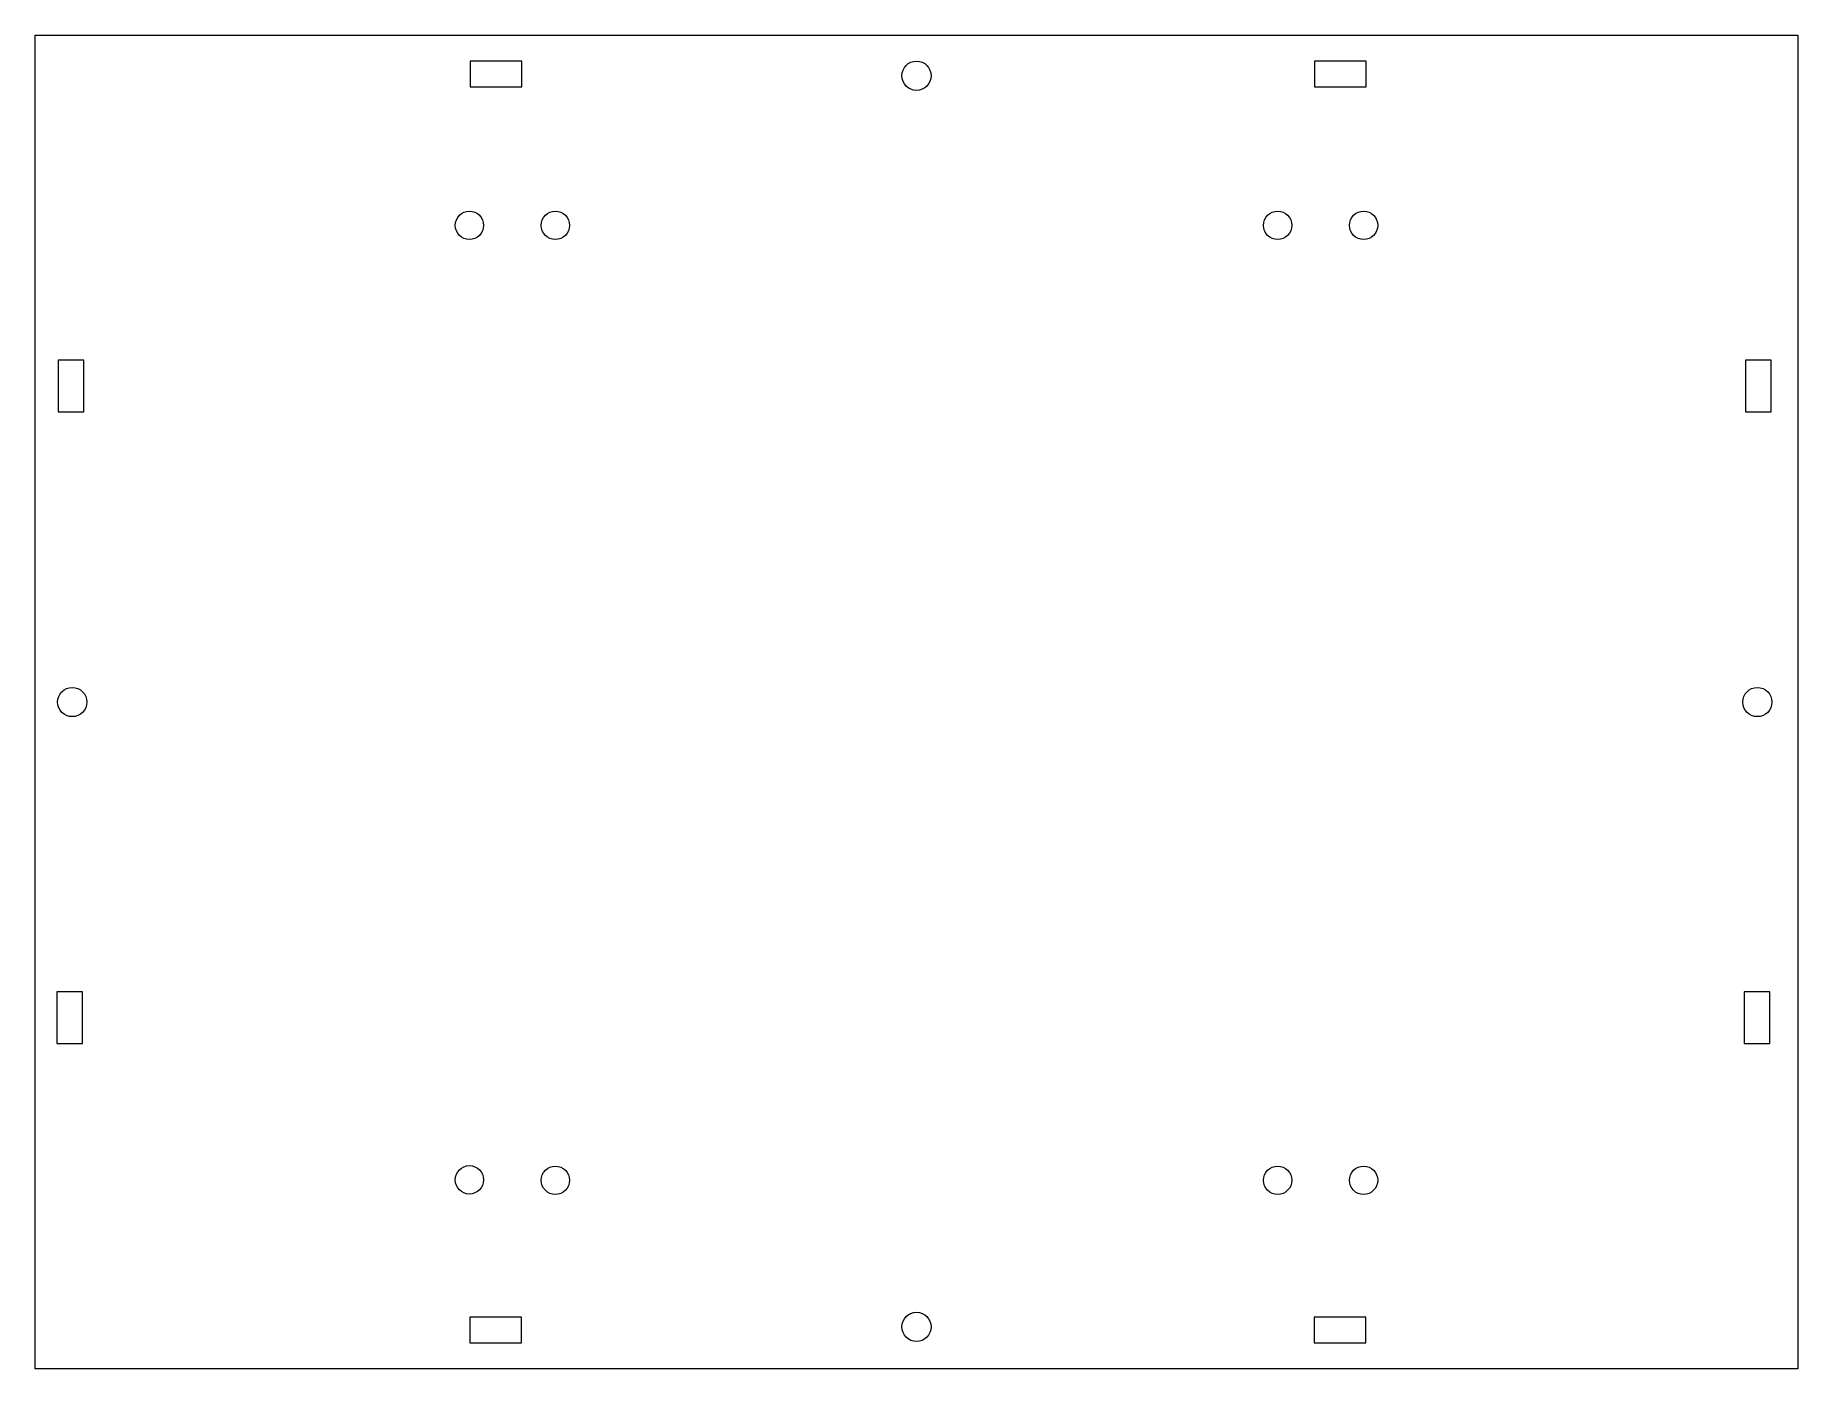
# Paper-space layout 'Page 1' of a CAD drawing. Header units: millimetres. Extents: x 46 to 251, y 35 to 190.
import ezdxf

# ---------------------------------------------------------------- set-up
doc = ezdxf.new("R2010")
doc.units = ezdxf.units.MM
doc.linetypes.add('LT_0', pattern=[0])
doc.layers.add('Default', color=7, linetype='Continuous')

psp = doc.layouts.new('Page 1')

# ---------------------------------------------------------------- linework, layer by layer
at = {"layer": 'Default', "color": 18, "linetype": 'LT_0', "lineweight": 15, "ltscale": 0.5, "true_color": 0x000000, "transparency": 33554687}
for p, q in [((46, 190.04), (251, 190.04)), ((46, 35.04), (46, 190.04)), ((251, 190.04), (251, 35.04)), ((96.58, 184.04), (102.58, 184.04)), ((194.81, 184.04), (200.81, 184.04)), ((51.66, 146.29), (51.66, 152.29)), ((247.92, 146.29), (247.92, 152.29)), ((48.66, 146.29), (51.66, 146.29)), ((244.92, 146.29), (247.92, 146.29)), ((51.5, 72.85), (51.5, 78.85)), ((247.76, 72.85), (247.76, 78.85)), ((48.5, 72.85), (51.5, 72.85)), ((244.76, 72.85), (247.76, 72.85)), ((96.56, 38.04), (102.56, 38.04)), ((194.77, 38.04), (200.77, 38.04)), ((251, 35.04), (46, 35.04))]:
    psp.add_line(p, q, dxfattribs=at)
at = {"layer": 'Default', "color": 18, "linetype": 'LT_0', "lineweight": 15, "true_color": 0x000000}
for points in [[(102.58, 187.04), (102.58, 187.04), (96.58, 187.04), (96.58, 187.04)], [(96.58, 187.04), (96.58, 187.04), (96.58, 184.04), (96.58, 184.04)], [(102.58, 184.04), (102.58, 184.04), (102.58, 187.04), (102.58, 187.04)], [(146.8, 185.34), (146.8, 186.28), (147.56, 187.04), (148.5, 187.04)], [(148.5, 187.04), (149.44, 187.04), (150.2, 186.28), (150.2, 185.34)], [(200.81, 187.04), (200.81, 187.04), (194.81, 187.04), (194.81, 187.04)], [(194.81, 187.04), (194.81, 187.04), (194.81, 184.04), (194.81, 184.04)], [(200.81, 184.04), (200.81, 184.04), (200.81, 187.04), (200.81, 187.04)], [(148.5, 183.64), (147.56, 183.64), (146.8, 184.41), (146.8, 185.34)], [(150.2, 185.34), (150.2, 184.41), (149.44, 183.64), (148.5, 183.64)], [(94.85, 167.95), (94.85, 168.86), (95.59, 169.6), (96.5, 169.6)], [(96.5, 169.6), (97.41, 169.6), (98.15, 168.86), (98.15, 167.95)], [(104.85, 167.95), (104.85, 168.86), (105.59, 169.6), (106.5, 169.6)], [(106.5, 169.6), (107.41, 169.6), (108.15, 168.86), (108.15, 167.95)], [(188.85, 167.95), (188.85, 168.86), (189.59, 169.6), (190.5, 169.6)], [(190.5, 169.6), (191.41, 169.6), (192.15, 168.86), (192.15, 167.95)], [(198.85, 167.95), (198.85, 168.86), (199.59, 169.6), (200.5, 169.6)], [(200.5, 169.6), (201.41, 169.6), (202.15, 168.86), (202.15, 167.95)], [(96.5, 166.3), (95.59, 166.3), (94.85, 167.04), (94.85, 167.95)], [(98.15, 167.95), (98.15, 167.04), (97.41, 166.3), (96.5, 166.3)], [(106.5, 166.3), (105.59, 166.3), (104.85, 167.04), (104.85, 167.95)], [(108.15, 167.95), (108.15, 167.04), (107.41, 166.3), (106.5, 166.3)], [(190.5, 166.3), (189.59, 166.3), (188.85, 167.04), (188.85, 167.95)], [(192.15, 167.95), (192.15, 167.04), (191.41, 166.3), (190.5, 166.3)], [(200.5, 166.3), (199.59, 166.3), (198.85, 167.04), (198.85, 167.95)], [(202.15, 167.95), (202.15, 167.04), (201.41, 166.3), (200.5, 166.3)], [(51.66, 152.29), (51.66, 152.29), (48.66, 152.29), (48.66, 152.29)], [(48.66, 152.29), (48.66, 152.29), (48.66, 146.29), (48.66, 146.29)], [(247.92, 152.29), (247.92, 152.29), (244.92, 152.29), (244.92, 152.29)], [(244.92, 152.29), (244.92, 152.29), (244.92, 146.29), (244.92, 146.29)], [(48.6, 112.54), (48.6, 113.48), (49.36, 114.24), (50.3, 114.24)], [(50.3, 114.24), (51.24, 114.24), (52, 113.48), (52, 112.54)], [(244.6, 112.54), (244.6, 113.48), (245.36, 114.24), (246.3, 114.24)], [(246.3, 114.24), (247.24, 114.24), (248, 113.48), (248, 112.54)], [(50.3, 110.84), (49.36, 110.84), (48.6, 111.61), (48.6, 112.54)], [(52, 112.54), (52, 111.61), (51.24, 110.84), (50.3, 110.84)], [(246.3, 110.84), (245.36, 110.84), (244.6, 111.61), (244.6, 112.54)], [(248, 112.54), (248, 111.61), (247.24, 110.84), (246.3, 110.84)], [(51.5, 78.85), (51.5, 78.85), (48.5, 78.85), (48.5, 78.85)], [(48.5, 78.85), (48.5, 78.85), (48.5, 72.85), (48.5, 72.85)], [(247.76, 78.85), (247.76, 78.85), (244.76, 78.85), (244.76, 78.85)], [(244.76, 78.85), (244.76, 78.85), (244.76, 72.85), (244.76, 72.85)], [(94.85, 57), (94.85, 57.91), (95.59, 58.65), (96.5, 58.65)], [(96.5, 58.65), (97.41, 58.65), (98.15, 57.91), (98.15, 57)], [(104.85, 56.95), (104.85, 57.86), (105.59, 58.6), (106.5, 58.6)], [(106.5, 58.6), (107.41, 58.6), (108.15, 57.86), (108.15, 56.95)], [(188.85, 56.95), (188.85, 57.86), (189.59, 58.6), (190.5, 58.6)], [(190.5, 58.6), (191.41, 58.6), (192.15, 57.86), (192.15, 56.95)], [(198.85, 56.95), (198.85, 57.86), (199.59, 58.6), (200.5, 58.6)], [(200.5, 58.6), (201.41, 58.6), (202.15, 57.86), (202.15, 56.95)], [(96.5, 55.35), (95.59, 55.35), (94.85, 56.09), (94.85, 57)], [(98.15, 57), (98.15, 56.09), (97.41, 55.35), (96.5, 55.35)], [(106.5, 55.3), (105.59, 55.3), (104.85, 56.04), (104.85, 56.95)], [(108.15, 56.95), (108.15, 56.04), (107.41, 55.3), (106.5, 55.3)], [(190.5, 55.3), (189.59, 55.3), (188.85, 56.04), (188.85, 56.95)], [(192.15, 56.95), (192.15, 56.04), (191.41, 55.3), (190.5, 55.3)], [(200.5, 55.3), (199.59, 55.3), (198.85, 56.04), (198.85, 56.95)], [(202.15, 56.95), (202.15, 56.04), (201.41, 55.3), (200.5, 55.3)], [(102.56, 41.04), (102.56, 41.04), (96.56, 41.04), (96.56, 41.04)], [(96.56, 41.04), (96.56, 41.04), (96.56, 38.04), (96.56, 38.04)], [(102.56, 38.04), (102.56, 38.04), (102.56, 41.04), (102.56, 41.04)], [(146.8, 39.91), (146.8, 40.84), (147.56, 41.61), (148.5, 41.61)], [(148.5, 41.61), (149.44, 41.61), (150.2, 40.84), (150.2, 39.91)], [(200.77, 41.04), (200.77, 41.04), (194.77, 41.04), (194.77, 41.04)], [(194.77, 41.04), (194.77, 41.04), (194.77, 38.04), (194.77, 38.04)], [(200.77, 38.04), (200.77, 38.04), (200.77, 41.04), (200.77, 41.04)], [(148.5, 38.21), (147.56, 38.21), (146.8, 38.97), (146.8, 39.91)], [(150.2, 39.91), (150.2, 38.97), (149.44, 38.21), (148.5, 38.21)]]:
    psp.add_open_spline(points, degree=3, dxfattribs=at)

doc.saveas('drawing.dxf')
